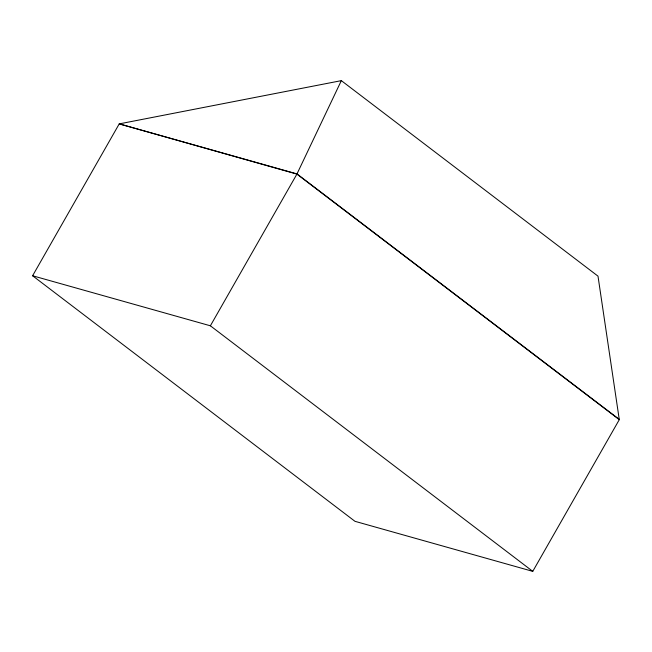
<?xml version="1.0" encoding="UTF-8"?>
<svg xmlns="http://www.w3.org/2000/svg" width="652" height="652" viewBox="0 0 652 652"><rect width="100%" height="100%" fill="white"/><g stroke="black" fill="none" stroke-linecap="round" stroke-linejoin="round"><path stroke-width="0.98" d="M296.904 174.108L341.338 80.644L597.998 276.146L619.286 419.668L296.904 174.108L119.234 123.88L32.6 275.763L354.981 521.323L532.765 571.356L619.4 419.472L297.019 173.913L119.234 123.88L341.338 80.644M32.6 275.763L210.384 325.796L297.019 173.913M210.384 325.796L532.765 571.356"/></g></svg>
